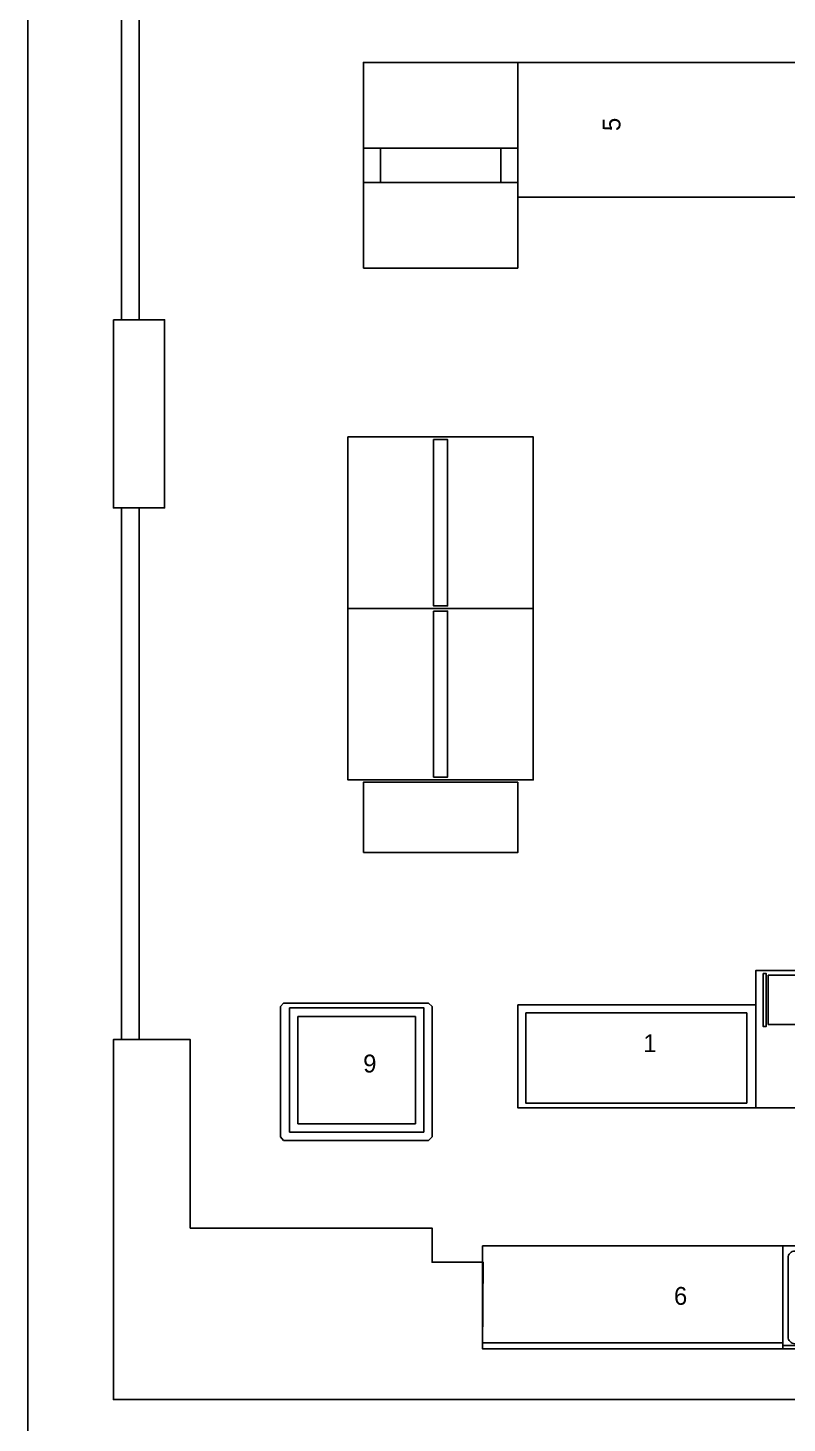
# Model space of a CAD drawing. Header units: millimetres. Extents: x 13502 to 23536, y 11874 to 14203.
# Drawn here: x 20663 to 21106, y 12568 to 13382 of the extents above; entities that cross this region are included whole.
import ezdxf

# ---------------------------------------------------------------- set-up
doc = ezdxf.new("R2010")
doc.units = ezdxf.units.MM
doc.layers.add('S2000-002 Çizgi', color=7, linetype='Continuous')
doc.styles.add('TAKSİM', font='GOTHIC.TTF', dxfattribs={"height": 20})

# ---------------------------------------------------------------- blocks, each defined once
blk = doc.blocks.new('A$C7E863A30')
at = {"layer": 'S2000-002 Çizgi'}
for p, q in [((24.66, 42.76), (32.47, 43.87)), ((19.52, 37.29), (19.52, 29.4)), ((23.43, 38.95), (29.53, 33.94))]:
    blk.add_line(p, q, dxfattribs=at)
for points in [[(0, 58), (120, 58), (120, 60), (0, 60)], [(0, 0), (120, 0), (120, 60), (0, 60)]]:
    blk.add_lwpolyline(points, close=True, dxfattribs=at)
for points in [[(7, 3), (113, 3, 0.414214), (117, 7), (117, 53, 0.414214), (113, 57), (7, 57, 0.414214), (3, 53), (3, 7, 0.414214)], [(17, 10), (49, 10, 0.414214), (53, 14), (53, 46, 0.414214), (49, 50), (17, 50, 0.414214), (13, 46), (13, 14, 0.414214)]]:
    blk.add_lwpolyline(points, format="xyb", close=True, dxfattribs=at)
blk.add_circle((19.71, 42.26), 3.19, dxfattribs=at)

msp = doc.modelspace()

# ---------------------------------------------------------------- linework, layer by layer
for points in [[(23423.31, 12013.34), (20663.34, 12013.34), (20663.34, 14088.34), (23423.31, 14088.34)], [(20718.06, 13212.07), (20728.25, 13212.07), (20728.25, 13435.32), (20718.06, 13435.32)], [(22660.77, 13362.14), (22660.77, 13242.18), (22650.58, 13242.18), (22651.28, 12662.31), (22610.24, 12662.31), (22611.22, 12611.82), (21464.9, 12612.28), (21464.9, 12661.84), (21415.11, 12662.31), (21415.57, 12612.28), (20928.56, 12611.82), (20929.03, 12662.31), (20899.15, 12662.31), (20899.15, 12682.22), (20758.12, 12682.22), (20758.12, 12792.22), (20713.2, 12792.22), (20713.2, 12582.18), (22670.73, 12582.18), (22670.73, 13362.14)], [(20859.09, 13312.12), (20949.18, 13312.12), (20949.18, 13362.14), (20859.09, 13362.14)], [(21228.69, 13283.63), (21228.69, 13362.14), (20949.18, 13362.14), (20949.18, 13283.63)], [(20859.09, 13312.12), (20869.05, 13312.12), (20869.05, 13292.2), (20859.09, 13292.2)], [(20939.22, 13292.2), (20949.18, 13292.2), (20949.18, 13312.12), (20939.22, 13312.12)], [(20859.09, 13242.18), (20949.18, 13242.18), (20949.18, 13292.2), (20859.09, 13292.2)], [(20713.2, 13212.07), (20743.07, 13212.07), (20743.07, 13102.31), (20713.2, 13102.31)], [(20850.06, 13143.76), (20958.21, 13143.76), (20958.21, 12943.67), (20850.06, 12943.67)], [(20900.08, 13142.14), (20908.19, 13142.14), (20908.19, 13045.11), (20900.08, 13045.11)], [(20718.06, 12792.22), (20728.25, 12792.22), (20728.25, 13102.31), (20718.06, 13102.31)], [(20958.21, 13043.72), (20850.06, 13043.72), (20850.06, 13043.72), (20958.21, 13043.72)], [(20900.08, 13042.1), (20908.19, 13042.1), (20908.19, 12945.3), (20900.08, 12945.3)], [(20859.09, 12901.29), (20949.18, 12901.29), (20949.18, 12942.28), (20859.09, 12942.28)], [(21088.12, 12752.39), (21238.19, 12752.39), (21238.19, 12832.52), (21088.12, 12832.52)], [(21092.29, 12830.66), (21094.14, 12830.66), (21094.14, 12799.86), (21092.29, 12799.86)], [(21095.3, 12829.74), (21233.55, 12829.74), (21233.55, 12801.02), (21095.3, 12801.02)], [(20812.54, 12813.53), (20810.69, 12811.44), (20810.69, 12735.48), (20812.54, 12733.4), (20897.07, 12733.4), (20899.15, 12735.48), (20899.15, 12811.44), (20897.07, 12813.53)], [(20816.02, 12810.75), (20894.29, 12810.75), (20894.29, 12738.26), (20816.02, 12738.26)], [(20949.18, 12812.37), (21088.12, 12812.37), (21088.12, 12752.39), (20949.18, 12752.39)], [(20889.43, 12743.13), (20820.88, 12743.13), (20820.88, 12805.65), (20889.43, 12805.65)], [(20953.81, 12807.74), (21082.8, 12807.74), (21082.8, 12755.17), (20953.81, 12755.17)], [(20928.56, 12671.8), (21103.87, 12671.8), (21103.87, 12611.82), (20928.56, 12611.82)], [(20928.56, 12615.3), (21103.87, 12615.3), (21103.87, 12611.82), (20928.56, 12611.82)]]:
    msp.add_lwpolyline(points, close=True)

# ---------------------------------------------------------------- block references
at = {"layer": 'S2000-002 Çizgi', "xscale": -1, "rotation": 180}
msp.add_blockref('A$C7E863A30', (21103.87, 12671.82), dxfattribs=at)

# ---------------------------------------------------------------- texts
at = {"style": 'TAKSİM'}
msp.add_text('5', height=10.4, rotation=90, dxfattribs=at).set_placement((21009.07, 13322.14))
for s, p in [('1', (21022.43, 12784.88)), ('9', (20858.99, 12773.01)), ('6', (21040.33, 12637.5))]:
    msp.add_text(s, height=10.4, dxfattribs=at).set_placement(p)

doc.saveas('drawing.dxf')
